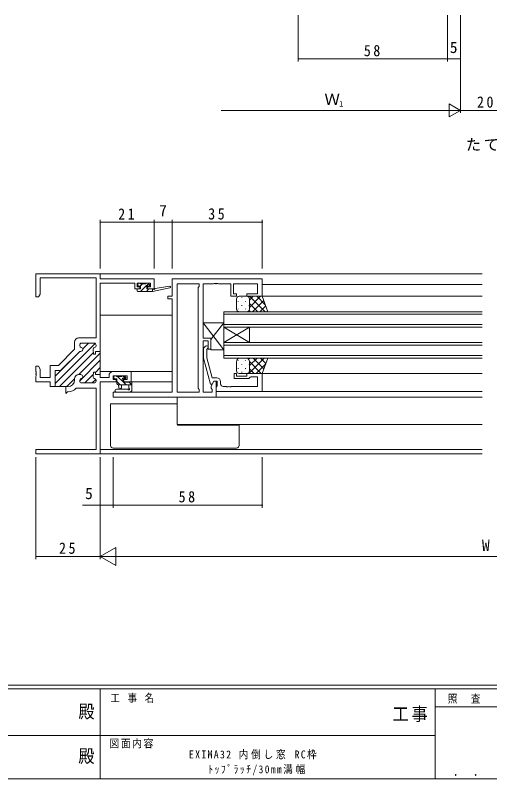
# Model space of a CAD drawing. Units: millimetres on the paper. Extents: x -397 to 397, y -282 to 282.
# Drawn here: x -41.9 to 142.5, y -282.1 to 14.8 of the extents above; entities that cross this region are included whole.
import ezdxf
from ezdxf.enums import TextEntityAlignment as Align

# ---------------------------------------------------------------- set-up
doc = ezdxf.new("R2010")
doc.units = ezdxf.units.MM
for name, color, linetype, lineweight in [('0-1_YKK_ZWAK', 7, 'Continuous', 18), ('0-3_YKK_D', 6, 'Continuous', 18), ('0-4_YKK_11', 7, 'Continuous', 18), ('0-5_YKK_12', 2, 'Continuous', 18), ('0-7_YKK_13', 4, 'Continuous', 18)]:
    doc.layers.add(name, color=color, linetype=linetype, lineweight=lineweight)
doc.layers.add('0-2_USER1', color=7, linetype='Continuous')
doc.styles.add('ＭＳ ゴシック', font='')
doc.styles.get('ＭＳ ゴシック').set_extended_font_data('MS Gothic')

msp = doc.modelspace()

# ---------------------------------------------------------------- linework, layer by layer
at = {"layer": '0-1_YKK_ZWAK'}
for p, q in [((376.092, -245.688), (-393.908, -245.688)), ((338.292, -247.088), (-393.908, -247.088)), ((-8.908, -247.088), (-8.908, -282.088)), ((121.292, -247.088), (121.292, -282.088)), ((189.476, -254.087), (121.292, -254.087)), ((-136.308, -265.287), (-7.508, -265.287)), ((-7.508, -265.287), (121.292, -265.287)), ((-393.908, -282.088), (338.292, -282.088))]:
    msp.add_line(p, q, dxfattribs=at)
at = {"layer": '0-3_YKK_D'}
for p, q in [((68.12, 14.795), (68.12, -3.205)), ((126.12, 14.795), (126.12, -3.205)), ((126.12, 14.795), (126.12, -3.205)), ((131.12, 14.795), (131.12, -3.205)), ((131.12, 14.795), (131.12, -23.205)), ((131.12, 14.795), (131.12, -23.205)), ((126.12, -2.205), (68.12, -2.205)), ((126.12, -2.205), (131.12, -2.205)), ((126.79, -19.705), (126.79, -24.705)), ((131.12, -22.205), (126.79, -19.705)), ((126.12, -22.205), (38.12, -22.205)), ((131.12, -22.205), (122.46, -22.205)), ((131.12, -22.205), (126.79, -24.705)), ((131.12, -22.205), (151.12, -22.205)), ((-8.88, -83.688), (-8.88, -64.688)), ((12.12, -83.688), (12.12, -64.688)), ((12.12, -83.688), (12.12, -64.688)), ((19.12, -83.688), (19.12, -64.688)), ((19.12, -83.688), (19.12, -64.688)), ((54.12, -83.688), (54.12, -64.688)), ((-8.88, -65.688), (12.12, -65.688)), ((12.12, -65.688), (19.12, -65.688)), ((19.12, -65.688), (54.12, -65.688)), ((-33.88, -157.058), (-33.88, -196.688)), ((-8.88, -157.058), (-8.88, -176.688)), ((-8.88, -157.058), (-8.88, -196.688)), ((-8.88, -157.058), (-8.88, -196.688)), ((-3.88, -157.058), (-3.88, -176.688)), ((-3.88, -157.058), (-3.88, -176.688)), ((54.12, -157.058), (54.12, -176.688)), ((-8.88, -175.688), (-15.78, -175.688)), ((-3.88, -175.688), (-8.88, -175.688)), ((-3.88, -175.688), (54.12, -175.688)), ((-8.88, -195.688), (-2.818, -192.188)), ((-2.818, -199.188), (-2.818, -192.188)), ((-33.88, -195.688), (-8.88, -195.688)), ((-8.88, -195.688), (3.244, -195.688)), ((-8.88, -195.688), (-2.818, -199.188)), ((284.12, -195.688), (-1.88, -195.688))]:
    msp.add_line(p, q, dxfattribs=at)
for centre, start, end in [((68.12, -2.205), 0, 180), ((68.12, -2.205), 180, 0), ((126.12, -2.205), 0, 180), ((126.12, -2.205), 0, 180), ((126.12, -2.205), 180, 0), ((126.12, -2.205), 180, 0), ((131.12, -2.205), 0, 180), ((131.12, -2.205), 180, 0), ((-8.88, -65.688), 0, 180), ((-8.88, -65.688), 180, 0), ((12.12, -65.688), 0, 180), ((12.12, -65.688), 0, 180), ((12.12, -65.688), 180, 0), ((12.12, -65.688), 180, 0), ((19.12, -65.688), 0, 180), ((19.12, -65.688), 0, 180), ((19.12, -65.688), 180, 0), ((19.12, -65.688), 180, 0), ((54.12, -65.688), 0, 180), ((54.12, -65.688), 180, 0), ((-8.88, -175.688), 0, 180), ((-8.88, -175.688), 180, 0), ((-3.88, -175.688), 0, 180), ((-3.88, -175.688), 0, 180), ((-3.88, -175.688), 180, 0), ((-3.88, -175.688), 180, 0), ((54.12, -175.688), 0, 180), ((54.12, -175.688), 180, 0), ((-33.88, -195.688), 0, 180), ((-33.88, -195.688), 180, 0)]:
    msp.add_arc(centre, 0.106, start, end, dxfattribs=at)
at = {"layer": '0-4_YKK_11'}
for p, q in [((-33.88, -85.688), (-33.88, -94.688)), ((-8.88, -85.688), (-33.88, -85.688)), ((-8.88, -87.688), (-8.88, -85.688)), ((-32.25, -87.318), (-10.51, -87.318)), ((-32.25, -93.596), (-32.25, -87.318)), ((-10.51, -87.318), (-10.51, -110.688)), ((12.12, -87.688), (-8.88, -87.688)), ((12.12, -91.588), (12.12, -87.688)), ((19.12, -87.688), (19.12, -94.488)), ((54.12, -87.688), (19.12, -87.688)), ((54.12, -94.488), (54.12, -87.688)), ((-8.88, -89.318), (4.62, -89.318)), ((-8.88, -115.938), (-8.88, -89.318)), ((4.62, -89.318), (4.62, -91.588)), ((4.62, -91.588), (6.52, -91.588)), ((5.42, -89.318), (10.62, -89.318)), ((5.42, -90.788), (5.42, -89.318)), ((6.52, -90.788), (5.42, -90.788)), ((6.52, -91.588), (6.52, -90.788)), ((9.52, -90.788), (9.52, -91.588)), ((10.62, -90.788), (9.52, -90.788)), ((9.52, -91.588), (12.12, -91.588)), ((10.62, -89.318), (10.62, -90.788)), ((21.05, -89.618), (21.05, -131.758)), ((29.62, -89.618), (21.05, -89.618)), ((21.05, -89.618), (21.05, -131.758)), ((29.19, -91.118), (29.62, -90.688)), ((29.19, -130.258), (29.19, -91.118)), ((29.62, -90.688), (29.62, -89.618)), ((31.12, -89.618), (35.162, -89.618)), ((31.12, -110.788), (31.12, -89.618)), ((35.162, -89.618), (35.345, -89.498)), ((35.345, -89.498), (35.895, -89.498)), ((35.895, -89.498), (36.078, -89.618)), ((36.078, -89.618), (36.162, -89.618)), ((36.162, -89.618), (36.345, -89.498)), ((36.345, -89.498), (36.895, -89.498)), ((36.895, -89.498), (37.078, -89.618)), ((37.078, -89.618), (41.92, -89.618)), ((41.92, -89.618), (41.92, -94.488)), ((42.92, -89.618), (52.19, -89.618)), ((42.92, -93.488), (42.92, -89.618)), ((52.19, -89.618), (52.19, -93.488)), ((-33.88, -94.688), (-32.88, -94.688)), ((-32.88, -94.688), (-32.25, -93.596)), ((17.42, -94.488), (17.42, -95.488)), ((19.12, -94.488), (17.42, -94.488)), ((41.92, -94.488), (44.12, -94.488)), ((44.12, -93.488), (42.92, -93.488)), ((44.12, -94.488), (44.12, -93.488)), ((48.12, -93.488), (48.12, -94.488)), ((52.19, -93.488), (48.12, -93.488)), ((48.12, -94.488), (54.12, -94.488)), ((17.42, -95.488), (19.12, -95.488)), ((19.12, -95.488), (19.12, -131.758)), ((-18.88, -112.288), (-18.88, -115.109)), ((-10.51, -110.688), (-17.28, -110.688)), ((-16.811, -113.163), (-16.405, -112.757)), ((-16.08, -112.688), (-11.28, -112.688)), ((-16.08, -112.688), (-11.28, -112.688)), ((-15.717, -114.897), (-13.508, -112.688)), ((34.12, -110.788), (31.12, -110.788)), ((31.12, -111.788), (33.12, -111.788)), ((31.12, -131.758), (31.12, -111.788)), ((33.12, -111.788), (33.12, -114.988)), ((34.12, -114.988), (34.12, -110.788)), ((-26.38, -128.389), (-10.823, -112.831)), ((-18.88, -115.109), (-25.159, -121.388)), ((-16.88, -113.588), (-16.88, -113.488)), ((-16.88, -113.588), (-16.88, -113.488)), ((-11.675, -115.228), (-11.48, -116.938)), ((-11.675, -115.228), (-11.48, -116.938)), ((-10.48, -113.488), (-10.48, -113.588)), ((-10.48, -113.488), (-10.48, -113.588)), ((32.096, -113.864), (31.32, -114.64)), ((31.32, -114.64), (31.32, -118.585)), ((32.52, -115.137), (32.944, -114.712)), ((32.52, -118.427), (32.52, -115.137)), ((33.12, -114.988), (34.12, -114.988)), ((-26.38, -125.56), (-16.758, -115.938)), ((-24.751, -129.588), (-11.544, -116.381)), ((-24.33, -123.388), (-16.88, -115.938)), ((-24.33, -123.388), (-16.88, -115.938)), ((-17.272, -124.938), (-8.88, -116.546)), ((-16.88, -115.938), (-16.48, -115.938)), ((-16.88, -115.938), (-16.48, -115.938)), ((-16.88, -115.938), (-16.48, -115.938)), ((-16.88, -115.938), (-16.48, -115.938)), ((-11.48, -116.938), (-10.68, -116.938)), ((-11.48, -116.938), (-10.68, -116.938)), ((-10.68, -115.938), (-8.88, -115.938)), ((-10.68, -116.938), (-10.68, -115.938)), ((-10.68, -115.938), (-8.88, -115.938)), ((-10.68, -116.938), (-10.68, -115.938)), ((-8.88, -115.938), (-8.88, -125.138)), ((31.32, -118.585), (34.027, -128.688)), ((34.599, -126.188), (32.52, -118.427)), ((-33.88, -121.688), (-33.88, -123.729)), ((-32.88, -121.688), (-33.88, -121.688)), ((-32.25, -122.779), (-32.88, -121.688)), ((-28.38, -121.388), (-28.38, -126.058)), ((-25.159, -121.388), (-28.38, -121.388)), ((-16.88, -127.374), (-8.88, -119.374)), ((-33.88, -123.729), (-33.76, -123.913)), ((-33.76, -124.463), (-33.88, -124.646)), ((-33.88, -124.646), (-33.88, -124.729)), ((-33.76, -123.913), (-33.76, -124.463)), ((-32.25, -126.058), (-32.25, -122.779)), ((-26.38, -123.388), (-24.33, -123.388)), ((-26.38, -129.588), (-26.38, -123.388)), ((-26.38, -123.388), (-24.33, -123.388)), ((-26.38, -129.588), (-26.38, -123.388)), ((-11.675, -125.647), (-11.48, -123.938)), ((-11.48, -123.938), (-11.675, -125.647)), ((-11.48, -123.938), (-10.68, -123.938)), ((-10.68, -123.938), (-11.48, -123.938)), ((-10.738, -124.06), (-8.88, -122.202)), ((-10.68, -123.938), (-10.68, -124.938)), ((-10.68, -124.938), (-10.68, -123.938)), ((-3.98, -123.788), (3.12, -123.788)), ((3.12, -123.788), (3.12, -127.688)), ((43.12, -124.488), (43.12, -126.488)), ((44.12, -124.488), (43.12, -124.488)), ((44.12, -125.488), (44.12, -124.488)), ((48.12, -124.488), (48.12, -125.488)), ((54.12, -124.488), (48.12, -124.488)), ((54.12, -131.488), (54.12, -124.488)), ((-33.88, -124.729), (-33.76, -124.913)), ((-33.76, -125.463), (-33.88, -125.646)), ((-33.88, -125.646), (-33.88, -127.688)), ((-33.76, -124.913), (-33.76, -125.463)), ((-28.38, -126.058), (-32.25, -126.058)), ((-21.922, -129.588), (-18.88, -126.546)), ((-18.88, -127.088), (-18.88, -126.538)), ((-18.88, -126.538), (-18.88, -127.088)), ((-17.28, -124.938), (-16.48, -124.938)), ((-16.48, -124.938), (-17.28, -124.938)), ((-16.88, -127.287), (-16.88, -127.388)), ((-16.88, -127.388), (-16.88, -127.287)), ((-14.865, -128.188), (-11.591, -124.914)), ((-12.037, -128.188), (-10.647, -126.798)), ((-10.68, -124.938), (-9.08, -124.938)), ((-9.08, -124.938), (-10.68, -124.938)), ((-10.48, -127.388), (-10.48, -127.287)), ((-10.48, -127.287), (-10.48, -127.388)), ((-8.88, -125.138), (-9.08, -124.938)), ((-8.9, -125.051), (-8.88, -125.031)), ((-8.88, -125.138), (-8.88, -126.058)), ((-8.88, -125.138), (-8.88, -126.058)), ((-8.88, -126.058), (-5.48, -126.058)), ((-5.48, -126.058), (-5.48, -125.288)), ((-3.85, -125.418), (-3.85, -126.888)), ((1.62, -125.418), (-3.85, -125.418)), ((-3.85, -126.888), (-2.68, -126.888)), ((-2.68, -126.888), (-2.68, -127.688)), ((0.32, -126.888), (1.62, -126.888)), ((0.32, -127.688), (0.32, -126.888)), ((1.62, -126.888), (1.62, -125.418)), ((35.32, -127.488), (34.19, -129.445)), ((36.42, -126.188), (34.599, -126.188)), ((34.627, -128.688), (35.32, -127.488)), ((36.12, -127.488), (35.32, -127.488)), ((35.32, -127.488), (36.62, -127.488)), ((36.12, -133.688), (36.12, -127.488)), ((36.62, -127.488), (36.62, -129.288)), ((43.12, -126.488), (48.92, -126.488)), ((48.12, -125.488), (44.12, -125.488)), ((48.92, -126.488), (49.42, -125.988)), ((49.42, -125.988), (49.62, -125.788)), ((49.62, -125.788), (52.19, -125.788)), ((52.19, -125.788), (52.19, -129.558)), ((-33.88, -127.688), (-28.38, -127.688)), ((-28.38, -127.688), (-28.38, -129.588)), ((-28.38, -129.588), (-26.38, -129.588)), ((-22.28, -129.588), (-26.38, -129.588)), ((-22.28, -129.588), (-21.38, -129.588)), ((-22.28, -132.288), (-22.28, -129.588)), ((-21.38, -129.588), (-22.28, -129.588)), ((-17.992, -130.188), (-18.204, -130.275)), ((-10.51, -130.188), (-17.992, -130.188)), ((-16.08, -128.188), (-11.28, -128.188)), ((-11.28, -128.188), (-16.08, -128.188)), ((-10.51, -154.058), (-10.51, -130.188)), ((-8.88, -127.688), (-8.88, -155.688)), ((-2.68, -127.688), (-8.88, -127.688)), ((3.12, -127.688), (0.32, -127.688)), ((29.62, -130.688), (29.19, -130.258)), ((34.027, -128.688), (34.627, -128.688)), ((34.19, -129.445), (34.19, -130.258)), ((34.19, -130.258), (34.62, -130.688)), ((36.42, -129.488), (36.12, -129.788)), ((36.12, -129.788), (36.12, -131.488)), ((36.62, -129.288), (36.42, -129.488)), ((37.92, -128.558), (37.92, -127.688)), ((40.162, -129.558), (38.92, -129.558)), ((40.345, -129.678), (40.162, -129.558)), ((40.895, -129.678), (40.345, -129.678)), ((41.078, -129.558), (40.895, -129.678)), ((41.162, -129.558), (41.078, -129.558)), ((41.345, -129.678), (41.162, -129.558)), ((41.895, -129.678), (41.345, -129.678)), ((42.078, -129.558), (41.895, -129.678)), ((52.19, -129.558), (42.078, -129.558)), ((-21.78, -131.788), (-22.28, -132.288)), ((-21.58, -131.588), (-21.78, -131.788)), ((-21.38, -131.588), (-21.58, -131.588)), ((-3.88, -131.758), (-3.88, -133.688)), ((19.12, -131.758), (-3.88, -131.758)), ((21.05, -131.758), (29.62, -131.758)), ((29.62, -131.758), (29.62, -130.688)), ((34.62, -131.758), (31.12, -131.758)), ((34.62, -130.688), (34.62, -131.758)), ((36.12, -131.488), (54.12, -131.488)), ((-3.88, -133.688), (36.12, -133.688)), ((-33.88, -154.058), (-10.51, -154.058)), ((-33.88, -155.688), (-33.88, -154.058)), ((-8.88, -155.688), (-33.88, -155.688))]:
    msp.add_line(p, q, dxfattribs=at)
msp.add_lwpolyline([(-8.88, -125.138), (-9.08, -124.938), (-8.88, -125.138)], dxfattribs=at)
for centre, radius, start, end in [((-17.28, -112.288), 1.6, 90.00001, 179.99999), ((-16.08, -113.488), 0.8, 90.00001, 179.99999), ((-16.08, -113.488), 0.8, 90.00001, 179.99999), ((-11.28, -113.488), 0.8, 0.00001, 89.99999), ((-11.28, -113.488), 0.8, 0.00001, 89.99999), ((-16.08, -113.588), 0.8, 180.00003, 255.52251), ((-16.08, -113.588), 0.8, 180.00003, 255.52251), ((-16.48, -115.138), 0.8, 270.00001, 75.52248), ((-16.48, -115.138), 0.8, 270.00001, 75.52248), ((-10.88, -115.138), 0.8, 104.47753, 186.50303), ((-10.88, -115.138), 0.8, 104.47753, 186.50303), ((-11.28, -113.588), 0.8, 284.47749, 359.99997), ((-11.28, -113.588), 0.8, 284.47749, 359.99997), ((32.52, -114.288), 0.6, 314.99999, 135.00001), ((-3.98, -125.288), 1.5, 90.00001, 179.99999), ((-21.38, -127.088), 2.5, 270.00001, 359.99999), ((-21.38, -127.088), 2.5, 270.00001, 359.99999), ((-17.28, -126.538), 1.6, 90.00001, 179.99999), ((-17.28, -126.538), 1.6, 90.00001, 179.99999), ((-16.08, -127.287), 0.8, 104.47749, 179.99997), ((-16.08, -127.287), 0.8, 104.47749, 179.99997), ((-16.08, -127.388), 0.8, 180.00001, 269.99999), ((-16.08, -127.388), 0.8, 180.00001, 269.99999), ((-16.48, -125.738), 0.8, 284.47752, 89.99999), ((-16.48, -125.738), 0.8, 284.47752, 89.99999), ((-10.88, -125.738), 0.8, 173.49697, 255.52247), ((-10.88, -125.738), 0.8, 173.49697, 255.52247), ((-11.28, -127.388), 0.8, 270.00001, 359.99999), ((-11.28, -127.388), 0.8, 270.00001, 359.99999), ((-11.28, -127.287), 0.8, 0.00003, 75.52251), ((-11.28, -127.287), 0.8, 0.00003, 75.52251), ((36.42, -127.688), 1.5, 0.00001, 89.99999), ((-21.38, -127.088), 4.5, 270, 314.90053), ((38.92, -128.558), 1, 180.00001, 269.99999)]:
    msp.add_arc(centre, radius, start, end, dxfattribs=at)
at = {"layer": '0-5_YKK_12'}
for p, q in [((-9.18, -85.688), (139.62, -85.688)), ((54.12, -89.888), (139.62, -89.888)), ((139.62, -94.488), (53.62, -94.488)), ((39.12, -100.488), (39.12, -106.488)), ((139.62, -100.488), (39.12, -100.488)), ((-8.88, -101.888), (19.12, -101.888)), ((39.12, -101.488), (139.62, -101.488)), ((139.62, -105.488), (39.12, -105.488)), ((39.12, -112.488), (49.12, -106.488)), ((39.12, -106.488), (49.12, -112.488)), ((39.12, -106.488), (39.12, -112.488)), ((39.12, -106.488), (139.62, -106.488)), ((49.12, -106.488), (49.12, -112.488)), ((39.12, -112.488), (39.12, -118.488)), ((139.62, -112.488), (39.12, -112.488)), ((39.12, -113.488), (139.62, -113.488)), ((139.62, -117.488), (39.12, -117.488)), ((39.12, -118.488), (139.62, -118.488)), ((19.12, -123.788), (-8.88, -123.788)), ((53.82, -124.487), (139.62, -124.487)), ((2.82, -127.688), (19.12, -127.688)), ((36.42, -131.488), (139.62, -131.488)), ((21.05, -133.688), (21.05, -144.287)), ((35.606, -133.688), (139.62, -133.688)), ((21.05, -144.287), (139.62, -144.287)), ((-8.88, -154.058), (139.62, -154.058)), ((-9.18, -155.688), (139.62, -155.688))]:
    msp.add_line(p, q, dxfattribs=at)
at = {"layer": '0-7_YKK_13'}
for p, q in [((5.42, -92.288), (5.42, -91.888)), ((5.72, -90.188), (5.72, -89.688)), ((5.72, -91.588), (6.82, -91.588)), ((6.02, -89.388), (6.52, -89.388)), ((7.578, -89.588), (6.678, -90.488)), ((6.72, -89.588), (8.72, -89.588)), ((8.975, -90.436), (6.824, -92.588)), ((8.92, -89.388), (9.52, -89.388)), ((10.069, -91.588), (9.069, -92.588)), ((9.834, -89.577), (9.168, -90.243)), ((10.02, -90.488), (9.681, -90.488)), ((9.732, -89.476), (10.232, -89.976)), ((11.418, -92.588), (18.179, -91.181)), ((11.418, -91.588), (11.505, -91.574)), ((11.418, -92.588), (11.418, -91.588)), ((12.532, -91.414), (18.074, -90.591)), ((5.72, -92.588), (11.418, -92.588)), ((11.418, -92.484), (11.314, -92.588)), ((45.12, -94.488), (48.12, -94.488)), ((46.2, -94.908), (46.2, -95.108)), ((54.12, -94.488), (48.12, -94.488)), ((49.12, -98.809), (53.441, -94.488)), ((49.12, -95.981), (50.613, -94.488)), ((55.193, -100.488), (49.193, -94.488)), ((55.286, -97.753), (52.021, -94.488)), ((56.263, -100.488), (54.12, -94.488)), ((44.12, -99.488), (44.12, -95.488)), ((44.785, -96.323), (44.785, -96.523)), ((46.2, -97.938), (46.2, -98.138)), ((47.615, -96.323), (47.615, -96.523)), ((49.03, -97.938), (49.03, -98.138)), ((49.12, -95.488), (49.12, -99.488)), ((49.12, -95.488), (49.12, -99.088)), ((52.364, -100.488), (49.12, -97.244)), ((50.269, -100.488), (54.686, -96.072)), ((44.785, -99.353), (44.785, -99.553)), ((48.12, -100.488), (45.12, -100.488)), ((47.615, -99.353), (47.615, -99.553)), ((48.12, -100.488), (56.263, -100.488)), ((49.536, -100.488), (49.004, -99.956)), ((53.098, -100.488), (55.43, -98.156)), ((55.926, -100.488), (56.174, -100.24)), ((39.12, -115.288), (31.12, -104.788)), ((31.12, -104.788), (31.12, -110.788)), ((39.12, -104.788), (31.12, -104.788)), ((39.12, -104.788), (34.12, -111.351)), ((39.12, -115.288), (39.12, -104.788)), ((31.12, -110.788), (34.12, -110.788)), ((34.12, -110.788), (34.12, -115.288)), ((34.12, -115.288), (39.12, -115.288)), ((48.12, -118.488), (45.12, -118.488)), ((48.12, -118.488), (56.263, -118.488)), ((48.774, -118.954), (49.24, -118.488)), ((48.897, -124.488), (54.897, -118.488)), ((49.12, -121.437), (52.068, -118.488)), ((54.763, -122.686), (50.565, -118.488)), ((55.508, -120.602), (53.394, -118.488)), ((56.263, -118.488), (54.12, -124.488)), ((56.252, -118.518), (56.222, -118.488)), ((44.12, -119.988), (44.12, -123.488)), ((44.785, -119.623), (44.785, -119.423)), ((46.2, -121.038), (46.2, -120.838)), ((47.615, -119.623), (47.615, -119.423)), ((49.03, -121.038), (49.03, -120.838)), ((53.737, -124.488), (49.12, -119.871)), ((49.12, -123.488), (49.12, -119.988)), ((49.12, -123.488), (49.12, -120.388)), ((51.725, -124.488), (55.45, -120.763)), ((44.785, -122.653), (44.785, -122.453)), ((45.12, -124.488), (48.12, -124.488)), ((46.2, -124.068), (46.2, -123.868)), ((47.615, -122.653), (47.615, -122.453)), ((54.12, -124.488), (48.12, -124.488)), ((49.03, -123.903), (49.03, -123.868)), ((50.909, -124.488), (49.12, -122.699)), ((-3.58, -126.218), (-3.58, -125.718)), ((-3.28, -125.418), (-2.78, -125.418)), ((-2.38, -126.518), (-3.28, -126.518)), ((-2.58, -125.618), (-0.48, -125.618)), ((-2.38, -128.418), (-2.38, -126.518)), ((-1.079, -128.918), (-2.38, -127.617)), ((0.02, -127.772), (-2.134, -125.618)), ((-0.28, -125.418), (0.32, -125.418)), ((0.97, -126.477), (-0.089, -125.418)), ((0.82, -126.518), (0.481, -126.518)), ((0.532, -125.506), (1.032, -126.006)), ((1.684, -130.588), (-2.564, -130.588)), ((3.42, -128.918), (-1.88, -128.918)), ((-1.78, -128.918), (-1.678, -130.062)), ((-0.58, -128.918), (-0.682, -130.062)), ((1.166, -128.918), (0.166, -127.918)), ((2.22, -130.098), (2.22, -128.918)), ((3.411, -128.918), (2.335, -127.842)), ((2.52, -127.718), (3.12, -127.718)), ((3.42, -128.018), (3.42, -130.98)), ((2.615, -131.788), (-2.564, -131.788)), ((2.805, -131.72), (3.236, -131.368)), ((-4.88, -136.288), (-3.88, -136.288)), ((-4.88, -152.488), (-4.88, -136.288)), ((-3.88, -136.288), (21.05, -136.288)), ((21.12, -144.287), (21.12, -144.588)), ((21.12, -144.588), (44.12, -144.588)), ((21.217, -144.588), (21.238, -144.512)), ((21.238, -144.512), (21.258, -144.287)), ((45.12, -144.588), (45.12, -144.287)), ((44.12, -153.488), (-3.88, -153.488))]:
    msp.add_line(p, q, dxfattribs=at)
for points in [[(6.82, -91.588), (6.82, -90.488), (6.02, -90.488)], [(9.22, -90.949), (9.22, -91.588), (11.418, -91.588)], [(0.02, -126.979), (0.02, -127.918), (2.32, -127.918)], [(44.12, -144.588), (45.12, -144.588), (45.12, -152.488)]]:
    msp.add_lwpolyline(points, dxfattribs=at)
for centre, radius, start, end in [((5.72, -91.888), 0.3, 90, 180), ((6.02, -89.688), 0.3, 90, 180), ((6.02, -90.188), 0.3, 180, 270), ((6.52, -89.588), 0.2, 0, 90), ((8.92, -89.588), 0.2, 90, 180), ((9.22, -90.488), 0.25, 33.05573, 236.94427), ((8.92, -90.949), 0.3, 0, 56.94427), ((9.681, -90.188), 0.3, 213.05573, 270), ((9.52, -89.688), 0.3, 45, 90), ((10.02, -90.188), 0.3, 270, 45), ((11.553, -91.87), 0.3, 39.19754, 99.19754), ((12.018, -91.491), 0.3, 219.19754, 338.44936), ((12.576, -91.711), 0.3, 98.44936, 158.44936), ((18.118, -90.888), 0.3, 281.74981, 98.44936), ((5.72, -92.288), 0.3, 180, 270), ((45.12, -95.488), 1, 89.9999, 179.9999), ((48.12, -95.488), 1, 359.9999, 89.9999), ((45.12, -99.488), 1, 179.9999, 269.9999), ((48.12, -99.488), 1, 269.9999, 359.9999), ((45.652, -119.926), 1.534, 110.30881, 182.3117), ((47.588, -119.926), 1.534, 357.68843, 69.69136), ((45.12, -123.488), 1, 180.0001, 270.0001), ((48.12, -123.488), 1, 270.0001, 0.0001), ((-3.28, -125.718), 0.3, 90, 180), ((-3.28, -126.218), 0.3, 180, 270), ((-2.78, -125.618), 0.2, 0, 90), ((-0.28, -125.618), 0.2, 90, 180), ((0.02, -126.518), 0.25, 33.05573, 236.94427), ((-0.28, -126.979), 0.3, 0, 56.94427), ((0.481, -126.218), 0.3, 213.05573, 270), ((0.32, -125.718), 0.3, 45, 90), ((0.82, -126.218), 0.3, 270, 45), ((-2.564, -131.188), 0.6, 90, 270), ((-1.88, -128.418), 0.5, 180, 270), ((-1.18, -130.018), 0.5, 185.09207, 354.90793), ((1.684, -130.888), 0.3, 26.74368, 90), ((2.22, -130.618), 0.3, 206.74368, 60), ((2.52, -130.098), 0.3, 180, 240), ((2.52, -127.918), 0.2, 90, 180), ((3.12, -128.018), 0.3, 0, 90), ((2.615, -131.488), 0.3, 270, 309.23454), ((2.92, -130.98), 0.5, 309.23454, 0), ((-3.88, -152.488), 1, 180, 270), ((44.12, -152.488), 1, 270, 0)]:
    msp.add_arc(centre, radius, start, end, dxfattribs=at)

# ---------------------------------------------------------------- texts
at = {"layer": '0-1_YKK_ZWAK', "style": 'ＭＳ ゴシック', "width": 0.9}
for p in [(-17.39, -260.044), (-17.39, -277.365)]:
    msp.add_text('殿', height=5.132, dxfattribs=at).set_placement(p, align=Align.BOTTOM_LEFT)
at = {"layer": '0-1_YKK_ZWAK', "attachment_point": 7, "style": 'ＭＳ ゴシック'}
for s, insert, char_height in [('\\T1.22;\\W0.85;工\\~事\\~名', (-4.896, -252.62), 3.079), ('\\T1.24;\\W0.85;照\\~\\~査', (126.281, -252.868), 3.079), ('\\T1.17;\\W0.9;工事', (104.723, -260.044), 5.132), ('\\T1.17;\\W0.9;図面内容', (-5.291, -270.236), 3.079), ('\\T1.24;\\W0.85;\\~．\\~．', (125.747, -281.034), 3.592)]:
    msp.add_mtext(s, dxfattribs=dict(at, insert=insert, char_height=char_height))
at = {"layer": '0-2_USER1', "attachment_point": 7, "style": 'ＭＳ ゴシック'}
for s, insert, char_height in [('\\T1.17;たて骨', (133.202, -38.184), 4.399), ('\\T1.28;\\W0.9;EXIMA32\\~内倒し窓\\~RC枠', (25.609, -274.537), 3.079), ('\\T1.34;\\W0.85;ﾄｯﾌﾟﾗｯﾁ/30mm溝幅', (33.149, -280.712), 3.079)]:
    msp.add_mtext(s, dxfattribs=dict(at, insert=insert, char_height=char_height))
at = {"layer": '0-3_YKK_D', "color": 7, "style": 'ＭＳ ゴシック'}
for s, height, p in [('5', 4.399, (127.02, -1.205)), ('Ｗ', 4.399, (78.28, -21.405)), ('1', 2.199, (84.04, -21.405)), ('7', 4.399, (14.02, -64.688)), ('5', 4.399, (-14.78, -174.688)), ('W', 4.399, (139.52, -194.888))]:
    msp.add_text(s, height=height, dxfattribs=at).set_placement(p, align=Align.BOTTOM_LEFT)
at = {"layer": '0-3_YKK_D', "color": 7, "char_height": 4.399, "attachment_point": 7, "style": 'ＭＳ ゴシック'}
for s, insert in [('\\T1.37;\\W0.9;58', (93.6, -1.205)), ('\\T1.37;\\W0.9;20', (137.6, -21.205)), ('\\T1.37;\\W0.9;21', (-1.9, -64.688)), ('\\T1.37;\\W0.9;35', (33.1, -64.688)), ('\\T1.37;\\W0.9;58', (21.6, -174.688)), ('\\T1.37;\\W0.9;25', (-24.9, -194.688))]:
    msp.add_mtext(s, dxfattribs=dict(at, insert=insert))

doc.saveas('drawing.dxf')
